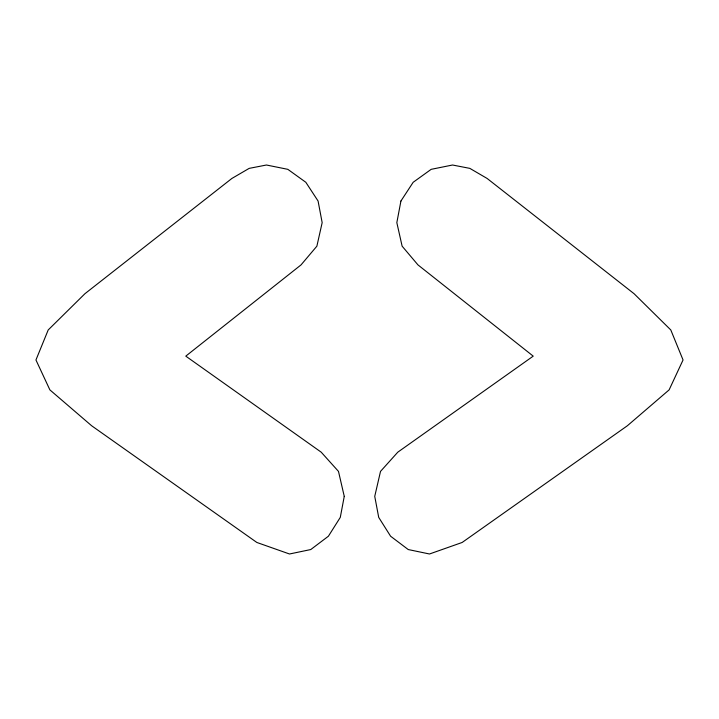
<?xml version="1.0" encoding="UTF-8"?>
<svg xmlns="http://www.w3.org/2000/svg" width="719" height="719" viewBox="0 0 719 719"><rect width="100%" height="100%" fill="white"/><g stroke="black" fill="none" stroke-linecap="round" stroke-linejoin="round"><path stroke-width="1.08" d="M344.257 496.362L340.294 517.374L328.403 536.221L310.761 549.55L289.505 553.99L256.854 542.468L91.655 425.774L49.881 389.878L35.95 359.976L48.2 329.967L84.932 293.712L231.878 178.456L249.169 168.372L266.452 165.011L287.825 169.333L305.836 182.293L318.077 201.023L322.166 222.638L316.881 246.168L301.036 264.898L185.781 356.139L321.204 452.179L338.487 471.394L344.257 496.362M400.923 201.023L396.834 222.638L402.119 246.168L417.964 264.898L533.219 356.139L397.796 452.179L380.513 471.394L374.743 496.362L378.706 517.374L390.597 536.221L408.239 549.55L429.495 553.99L462.146 542.468L627.345 425.774L669.119 389.878L683.05 359.976L670.8 329.967L634.068 293.712L487.123 178.456L469.831 168.372L452.548 165.011L431.175 169.333L413.164 182.293L400.923 201.023"/></g></svg>
